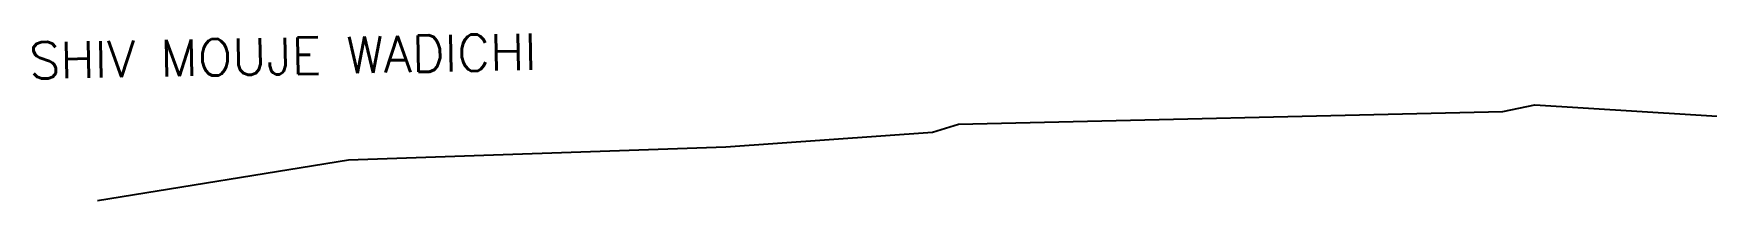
# Model space of a CAD drawing. Header units: metres. Extents: x 325254 to 327191, y 1810620 to 1813539.
# Drawn here: x 325555 to 326479, y 1813447 to 1813539 of the extents above; entities that cross this region are included whole.
import ezdxf
from ezdxf.enums import TextEntityAlignment as Align

# ---------------------------------------------------------------- set-up
doc = ezdxf.new("R2010")
doc.units = ezdxf.units.M
doc.layers.add('POLY_WATER', color=4, linetype='Continuous')
doc.layers.add('TEXT_MAPOUT', color=7, linetype='Continuous')
doc.styles.get("Standard").update_dxf_attribs({"font": 'simplex.shx'})

msp = doc.modelspace()

# ---------------------------------------------------------------- linework, layer by layer
at = {"layer": 'POLY_WATER'}
for p, q in [((326065.93, 1813489.05), (326366.34, 1813496.07)), ((326366.34, 1813496.07), (326383.99, 1813499.75)), ((326383.99, 1813499.75), (326625.84, 1813484.62)), ((326051.67, 1813484.59), (326065.93, 1813489.05)), ((325937.54, 1813476.51), (326051.67, 1813484.59)), ((325590.9, 1813446.95), (325729.26, 1813469.46)), ((325729.26, 1813469.46), (325937.54, 1813476.51))]:
    msp.add_line(p, q, dxfattribs=at)

# ---------------------------------------------------------------- texts
at = {"layer": 'TEXT_MAPOUT'}
msp.add_text('SHIV MOUJE WADICHI', height=20.1243, rotation=1.00794, dxfattribs=at).set_placement((325693.15, 1813526.55), align=Align.MIDDLE)

doc.saveas('drawing.dxf')
